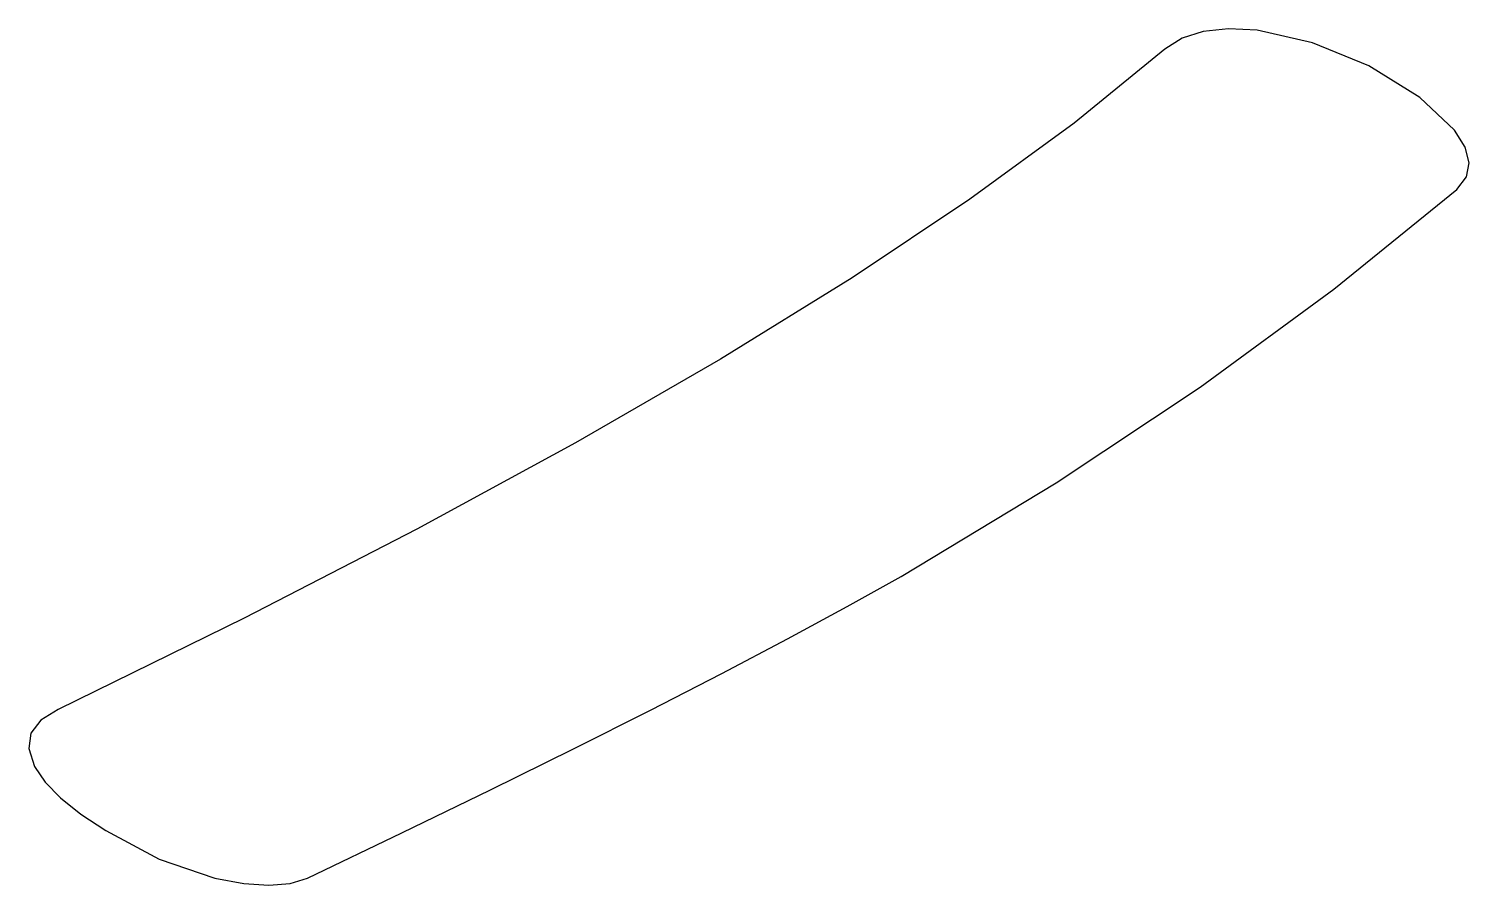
# Model space of a CAD drawing. Extents: x 2.91 to 11.34, y 14.6 to 19.61.
import ezdxf

# ---------------------------------------------------------------- set-up
doc = ezdxf.new("R2010")
doc.units = 0
doc.layers.get('0').update_dxf_attribs({"linetype": 'CONTINUOUS'})

msp = doc.modelspace()

# ---------------------------------------------------------------- linework, layer by layer
at = {"color": 0}
for p, q in [((9.65712, 19.5504), (9.55556, 19.4861)), ((9.78125, 19.5903), (9.65712, 19.5504)), ((9.92796, 19.606), (9.78125, 19.5903)), ((10.0972, 19.5972), (9.92796, 19.606)), ((10.4201, 19.5243), (10.0972, 19.5972)), ((9.55556, 19.4861), (9.02604, 19.0551)), ((10.75, 19.3889), (10.4201, 19.5243)), ((11.0486, 19.2049), (10.75, 19.3889)), ((11.25, 19.0139), (11.0486, 19.2049)), ((9.02604, 19.0551), (8.41667, 18.6094)), ((11.3133, 18.9142), (11.25, 19.0139)), ((11.3367, 18.8229), (11.3133, 18.9142)), ((11.3203, 18.7406), (11.3367, 18.8229)), ((11.2639, 18.6667), (11.3203, 18.7406)), ((10.5451, 18.0825), (11.2639, 18.6667)), ((8.41667, 18.6094), (7.72743, 18.1489)), ((7.72743, 18.1489), (6.95833, 17.6736)), ((9.76389, 17.5104), (10.5451, 18.0825)), ((6.95833, 17.6736), (6.10938, 17.1836)), ((8.92014, 16.9506), (9.76389, 17.5104)), ((6.10938, 17.1836), (5.18056, 16.6789)), ((8.01389, 16.4028), (8.92014, 16.9506)), ((5.18056, 16.6789), (4.17188, 16.1593)), ((7.69835, 16.2264), (8.01389, 16.4028)), ((7.34896, 16.0374), (7.69835, 16.2264)), ((4.17188, 16.1593), (3.08333, 15.625)), ((6.96571, 15.8357), (7.34896, 16.0374)), ((6.54861, 15.6215), (6.96571, 15.8357)), ((3.08333, 15.625), (2.9809, 15.5625)), ((6.0976, 15.3947), (6.54861, 15.6215)), ((2.9809, 15.5625), (2.92361, 15.4861)), ((2.92361, 15.4861), (2.91146, 15.3958)), ((2.91146, 15.3958), (2.94444, 15.2917)), ((5.61279, 15.1554), (6.0976, 15.3947)), ((2.94444, 15.2917), (3.00694, 15.2006)), ((3.00694, 15.2006), (3.09722, 15.1076)), ((3.09722, 15.1076), (3.21528, 15.0131)), ((5.09413, 14.9035), (5.61279, 15.1554)), ((3.21528, 15.0131), (3.36111, 14.9167)), ((3.36111, 14.9167), (3.67361, 14.75)), ((4.54167, 14.6389), (5.09413, 14.9035)), ((3.67361, 14.75), (4, 14.6389)), ((4, 14.6389), (4.16922, 14.6076)), ((4.16922, 14.6076), (4.31592, 14.5972)), ((4.31592, 14.5972), (4.44006, 14.6076)), ((4.44006, 14.6076), (4.54167, 14.6389))]:
    msp.add_line(p, q, dxfattribs=at)

doc.saveas('drawing.dxf')
